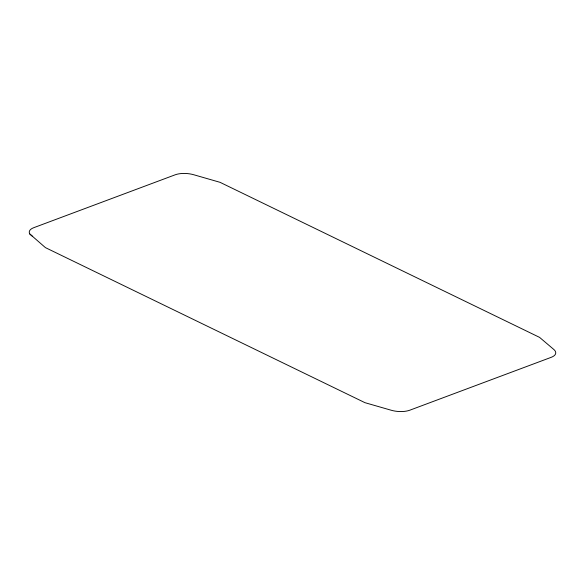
<?xml version="1.0" encoding="UTF-8"?>
<svg xmlns="http://www.w3.org/2000/svg" width="585" height="585" viewBox="0 0 585 585"><rect width="100%" height="100%" fill="white"/><g stroke="black" fill="none" stroke-linecap="round" stroke-linejoin="round"><path stroke-width="0.88" d="M32.694 236.515L29.828 234.015A15.875 6.786 4.5 0 1 33.776 227.682L175.134 174.82A15.875 6.786 4.5 0 1 194.227 174.886L220.04 182.323L539.575 337.377L553.549 349.245A15.875 6.786 4.5 0 1 551.224 357.318L409.866 410.18A15.875 6.786 4.5 0 1 390.773 410.114L364.96 402.677L45.425 247.623L29.828 234.015"/></g></svg>
